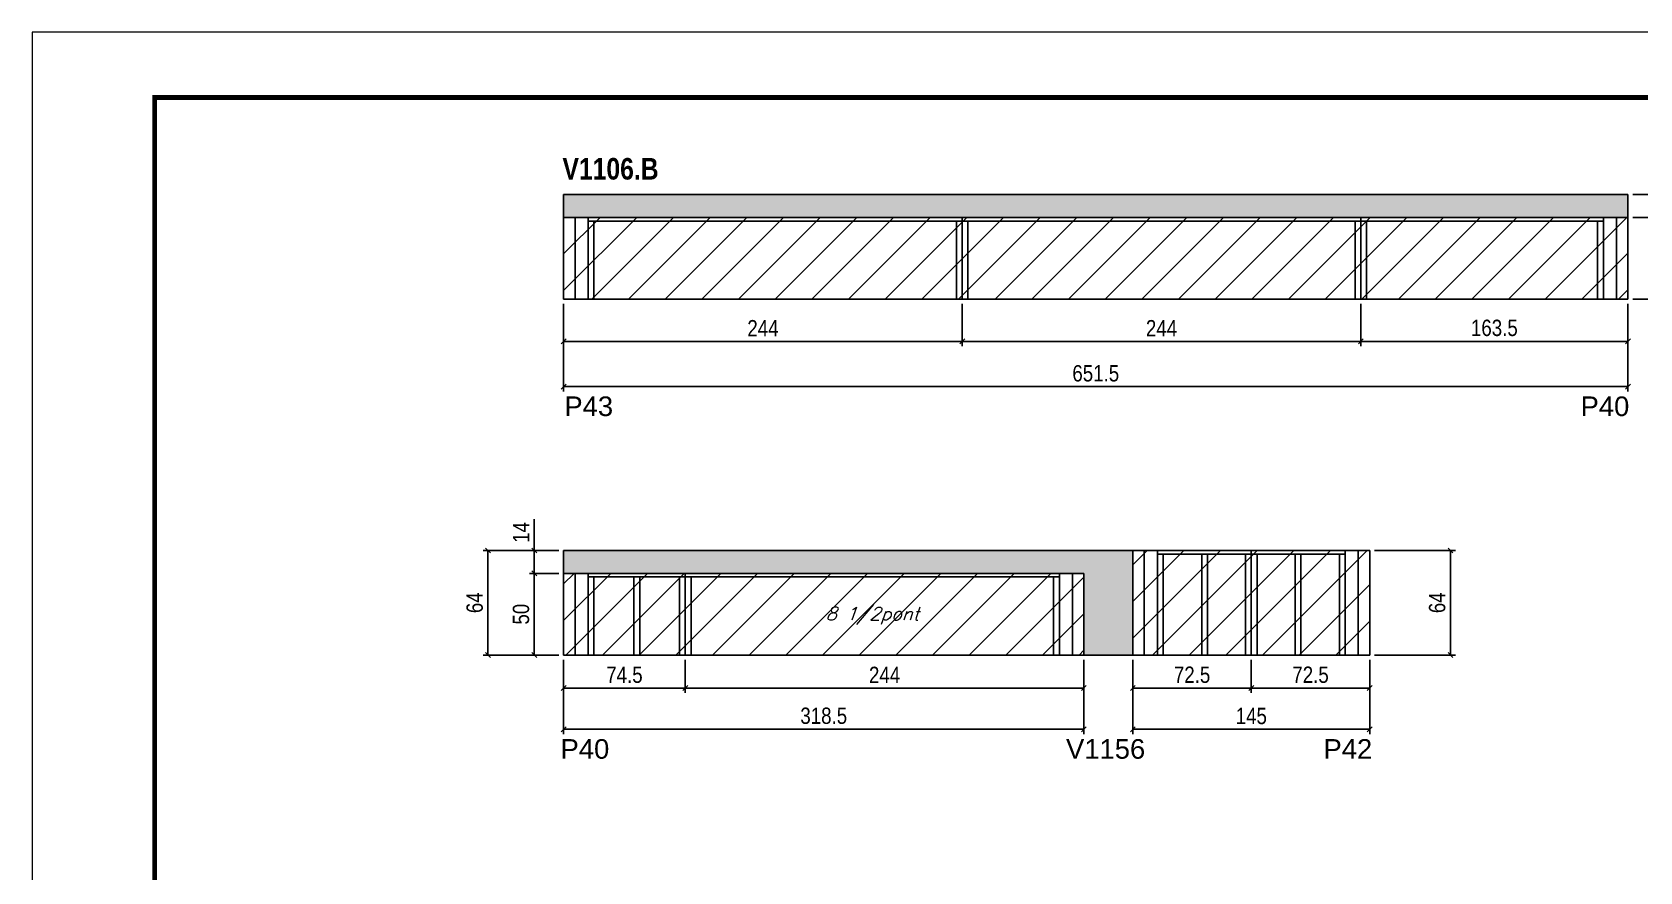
# Model space of a CAD drawing. Extents: x 3309 to 9563, y -2522 to 14608.
# Drawn here: x 6493 to 7477, y 11796 to 12311 of the extents above; entities that cross this region are included whole.
import ezdxf

# ---------------------------------------------------------------- set-up
doc = ezdxf.new("R2010")
doc.units = 0
doc.linetypes.add('DASHED', pattern=[0.75, 0.5, -0.25])
for name, color, linetype in [('5', 5, 'Continuous'), ('COTA', 241, 'Continuous'), ('NOMENCLATURA', 7, 'Continuous'), ('Painéis', 200, 'Continuous'), ('SARR_2.2x7', 40, 'Continuous'), ('SARR_3.5x7', 81, 'Continuous'), ('texto', 7, 'Continuous')]:
    doc.layers.add(name, color=color, linetype=linetype)
for name, color, linetype, lineweight in [('Folhas', 255, 'Continuous', 9), ('Hachura', 251, 'Continuous', 9), ('SARRAFO DE PRESSAO', 251, 'DASHED', 9)]:
    doc.layers.add(name, color=color, linetype=linetype, lineweight=lineweight)
doc.styles.add('COTA TECNICA', font='techl___.ttf', dxfattribs={"height": 10})
doc.styles.add('Romans', font='romans.shx')
doc.styles.get("Standard").update_dxf_attribs({"font": 'arial.ttf'})
doc.styles.add('TECNICA', font='techb___.ttf', dxfattribs={"height": 10})
doc.dimstyles.new('PAINEL', dxfattribs={"dimtxt": 10, "dimasz": 3, "dimexe": 3, "dimexo": 3, "dimgap": 3, "dimtad": 1, "dimdec": 1, "dimzin": 12, "dimdsep": 46, "dimtxsty": 'COTA TECNICA', "dimblk1": 'OBLIQUE', "dimblk2": 'OBLIQUE', "dimsah": 1, "dimcen": 0.9, "dimclrd": 4, "dimclre": 4, "dimclrt": 240, "dimadec": 1, "dimazin": 3, "dimtfac": 1, "dimtdec": 1, "dimtmove": 0, "dimatfit": 3, "dimfxl": 1, "dimtolj": 1, "dimtzin": 12, "dimarcsym": 0})
pattern_1 = [(45, (-1585, 0), (-11.22532, 11.22532), [])]

# ---------------------------------------------------------------- blocks, each defined once
blk = doc.blocks.new('9999999999')
at = {"layer": 'Folhas'}
blk.add_lwpolyline([(98138.98, 34190.21), (99623.98, 34190.21), (99623.98, 35240.21), (98138.98, 35240.21)], close=True, dxfattribs=at)
at = {"layer": 'Folhas', "color": 30, "const_width": 3}
blk.add_lwpolyline([(98213.98, 34230.21), (99583.98, 34230.21), (99583.98, 35200.21), (98213.98, 35200.21)], close=True, dxfattribs=at)
blk = doc.blocks.new('_Oblique')
at = {"color": 0, "linetype": 'ByBlock', "lineweight": -2}
blk.add_line((-0.5, -0.5), (0.5, 0.5), dxfattribs=at)
blk = doc.blocks.new('*D204')
at = {"layer": 'COTA', "color": 4, "linetype": 'ByBlock', "lineweight": -2, "transparency": 16777216}
for p, q in [((6818.23, 12144.24), (6818.23, 12118.33)), ((7062.23, 12144.24), (7062.23, 12118.33)), ((7062.23, 12121.33), (6818.23, 12121.33))]:
    blk.add_line(p, q, dxfattribs=at)
at = {"layer": 'Defpoints', "color": 0, "linetype": 'ByBlock', "transparency": 16777216}
for p in [(6818.23, 12147.24), (7062.23, 12147.24), (6818.23, 12121.33)]:
    blk.add_point(p, dxfattribs=at)
at = {"layer": 'COTA', "color": 4, "linetype": 'ByBlock', "lineweight": -2, "transparency": 16777216, "xscale": 3, "yscale": 3, "zscale": 3, "rotation": 180}
blk.add_blockref('_Oblique', (6818.23, 12121.33), dxfattribs=at)
at = {"layer": 'COTA', "color": 4, "linetype": 'ByBlock', "lineweight": -2, "transparency": 16777216, "xscale": 3, "yscale": 3, "zscale": 3}
blk.add_blockref('_Oblique', (7062.23, 12121.33), dxfattribs=at)
at = {"layer": 'COTA', "color": 240, "linetype": 'ByBlock', "transparency": 16777216, "insert": (6940.23, 12129.4), "char_height": 10, "attachment_point": 5, "style": 'COTA TECNICA'}
blk.add_mtext('\\A1;244', dxfattribs=at)
blk = doc.blocks.new('*D207')
at = {"layer": 'COTA', "color": 4, "linetype": 'ByBlock', "lineweight": -2, "transparency": 16777216}
for p, q in [((6818.23, 12144.24), (6818.23, 12090.62)), ((7469.73, 12144.24), (7469.73, 12090.62)), ((7469.73, 12093.62), (6818.23, 12093.62))]:
    blk.add_line(p, q, dxfattribs=at)
at = {"layer": 'Defpoints', "color": 0, "linetype": 'ByBlock', "transparency": 16777216}
for p in [(6818.23, 12147.24), (7469.73, 12147.24), (6818.23, 12093.62)]:
    blk.add_point(p, dxfattribs=at)
at = {"layer": 'COTA', "color": 4, "linetype": 'ByBlock', "lineweight": -2, "transparency": 16777216, "xscale": 3, "yscale": 3, "zscale": 3, "rotation": 180}
blk.add_blockref('_Oblique', (6818.23, 12093.62), dxfattribs=at)
at = {"layer": 'COTA', "color": 4, "linetype": 'ByBlock', "lineweight": -2, "transparency": 16777216, "xscale": 3, "yscale": 3, "zscale": 3}
blk.add_blockref('_Oblique', (7469.73, 12093.62), dxfattribs=at)
at = {"layer": 'COTA', "color": 240, "linetype": 'ByBlock', "transparency": 16777216, "insert": (7143.98, 12101.73), "char_height": 10, "attachment_point": 5, "style": 'COTA TECNICA'}
blk.add_mtext('\\A1;651.5', dxfattribs=at)
blk = doc.blocks.new('*D205')
at = {"layer": 'COTA', "color": 4, "lineweight": -2, "transparency": 16777216}
for p, q in [((7062.23, 12144.24), (7062.23, 12118.33)), ((7306.23, 12144.24), (7306.23, 12118.33)), ((7062.23, 12121.33), (7306.23, 12121.33))]:
    blk.add_line(p, q, dxfattribs=at)
at = {"layer": 'Defpoints', "color": 0, "transparency": 16777216}
for p in [(7062.23, 12147.24, 0), (7306.23, 12147.24, 0), (7306.23, 12121.33)]:
    blk.add_point(p, dxfattribs=at)
at = {"layer": 'COTA', "color": 4, "lineweight": -2, "transparency": 16777216, "xscale": 3, "yscale": 3, "zscale": 3, "rotation": 180}
blk.add_blockref('_Oblique', (7062.23, 12121.33), dxfattribs=at)
at = {"layer": 'COTA', "color": 4, "lineweight": -2, "transparency": 16777216, "xscale": 3, "yscale": 3, "zscale": 3}
blk.add_blockref('_Oblique', (7306.23, 12121.33), dxfattribs=at)
at = {"layer": 'COTA', "color": 240, "transparency": 16777216, "insert": (7184.23, 12129.4), "char_height": 10, "attachment_point": 5, "style": 'COTA TECNICA'}
blk.add_mtext('\\A1;244', dxfattribs=at)
blk = doc.blocks.new('*D206')
at = {"layer": 'COTA', "color": 4, "lineweight": -2, "transparency": 16777216}
for p, q in [((7472.73, 12211.24), (7535.45, 12211.24)), ((7532.45, 12211.24), (7532.45, 12147.24)), ((7472.73, 12147.24), (7535.45, 12147.24))]:
    blk.add_line(p, q, dxfattribs=at)
at = {"layer": 'Defpoints', "color": 0, "transparency": 16777216}
for p in [(7469.73, 12211.24, 0), (7469.73, 12147.24, 0), (7532.45, 12147.24)]:
    blk.add_point(p, dxfattribs=at)
at = {"layer": 'COTA', "color": 4, "lineweight": -2, "transparency": 16777216, "xscale": 3, "yscale": 3, "zscale": 3}
for p, rotation in [((7532.45, 12211.24), 90), ((7532.45, 12147.24), 270)]:
    blk.add_blockref('_Oblique', p, dxfattribs=dict(at, rotation=rotation))
at = {"layer": 'COTA', "color": 240, "transparency": 16777216, "insert": (7524.35, 12179.24), "char_height": 10, "attachment_point": 5, "rotation": 90, "style": 'COTA TECNICA'}
blk.add_mtext('\\A1;64', dxfattribs=at)
blk = doc.blocks.new('*D208')
at = {"layer": 'COTA', "color": 4, "lineweight": -2, "transparency": 16777216}
for p, q in [((7472.73, 12197.24), (7507.09, 12197.24)), ((7504.09, 12197.24), (7504.09, 12147.24)), ((7472.73, 12147.24), (7507.09, 12147.24))]:
    blk.add_line(p, q, dxfattribs=at)
at = {"layer": 'Defpoints', "color": 0, "transparency": 16777216}
for p in [(7469.73, 12197.24, 0), (7469.73, 12147.24, 0), (7504.09, 12147.24)]:
    blk.add_point(p, dxfattribs=at)
at = {"layer": 'COTA', "color": 4, "lineweight": -2, "transparency": 16777216, "xscale": 3, "yscale": 3, "zscale": 3}
for p, rotation in [((7504.09, 12197.24), 90), ((7504.09, 12147.24), 270)]:
    blk.add_blockref('_Oblique', p, dxfattribs=dict(at, rotation=rotation))
at = {"layer": 'COTA', "color": 240, "transparency": 16777216, "insert": (7495.98, 12172.24), "char_height": 10, "attachment_point": 5, "rotation": 90, "style": 'COTA TECNICA'}
blk.add_mtext('\\A1;50', dxfattribs=at)
blk = doc.blocks.new('*D209')
at = {"layer": 'COTA', "color": 4, "lineweight": -2, "transparency": 16777216}
for p, q in [((7504.09, 12211.24), (7504.09, 12230.36)), ((7472.73, 12211.24), (7507.09, 12211.24)), ((7504.09, 12197.24), (7504.09, 12211.24)), ((7472.73, 12197.24), (7507.09, 12197.24))]:
    blk.add_line(p, q, dxfattribs=at)
at = {"layer": 'Defpoints', "color": 0, "transparency": 16777216}
for p in [(7469.73, 12211.24, 0), (7504.09, 12211.24), (7469.73, 12197.24, 0)]:
    blk.add_point(p, dxfattribs=at)
at = {"layer": 'COTA', "color": 4, "lineweight": -2, "transparency": 16777216, "xscale": 3, "yscale": 3, "zscale": 3}
for p, rotation in [((7504.09, 12211.24), 90), ((7504.09, 12197.24), 270)]:
    blk.add_blockref('_Oblique', p, dxfattribs=dict(at, rotation=rotation))
at = {"layer": 'COTA', "color": 240, "transparency": 16777216, "insert": (7496.02, 12222.3), "char_height": 10, "attachment_point": 5, "rotation": 90, "style": 'COTA TECNICA'}
blk.add_mtext('\\A1;14', dxfattribs=at)
blk = doc.blocks.new('*D210')
at = {"layer": 'COTA', "color": 4, "linetype": 'ByBlock', "lineweight": -2, "transparency": 16777216}
for p, q in [((7166.7, 11926.28), (7166.7, 11880.78)), ((7311.7, 11926.28), (7311.7, 11880.78)), ((7166.7, 11883.78), (7311.7, 11883.78))]:
    blk.add_line(p, q, dxfattribs=at)
at = {"layer": 'Defpoints', "color": 0, "linetype": 'ByBlock', "transparency": 16777216}
for p in [(7166.7, 11929.28), (7311.7, 11929.28), (7311.7, 11883.78)]:
    blk.add_point(p, dxfattribs=at)
at = {"layer": 'COTA', "color": 4, "linetype": 'ByBlock', "lineweight": -2, "transparency": 16777216, "xscale": 3, "yscale": 3, "zscale": 3, "rotation": 180}
blk.add_blockref('_Oblique', (7166.7, 11883.78), dxfattribs=at)
at = {"layer": 'COTA', "color": 4, "linetype": 'ByBlock', "lineweight": -2, "transparency": 16777216, "xscale": 3, "yscale": 3, "zscale": 3}
blk.add_blockref('_Oblique', (7311.7, 11883.78), dxfattribs=at)
at = {"layer": 'COTA', "color": 240, "linetype": 'ByBlock', "transparency": 16777216, "insert": (7239.2, 11891.89), "char_height": 10, "attachment_point": 5, "style": 'COTA TECNICA'}
blk.add_mtext('\\A1;145', dxfattribs=at)
blk = doc.blocks.new('*D211')
at = {"layer": 'COTA', "color": 4, "lineweight": -2, "transparency": 16777216}
for p, q in [((7239.2, 11926.28), (7239.2, 11906.03)), ((7311.7, 11926.28), (7311.7, 11906.03)), ((7311.7, 11909.03), (7239.2, 11909.03))]:
    blk.add_line(p, q, dxfattribs=at)
at = {"layer": 'Defpoints', "color": 0, "transparency": 16777216}
for p in [(7239.2, 11929.28), (7311.7, 11929.28), (7239.2, 11909.03)]:
    blk.add_point(p, dxfattribs=at)
at = {"layer": 'COTA', "color": 4, "lineweight": -2, "transparency": 16777216, "xscale": 3, "yscale": 3, "zscale": 3, "rotation": 180}
blk.add_blockref('_Oblique', (7239.2, 11909.03), dxfattribs=at)
at = {"layer": 'COTA', "color": 4, "lineweight": -2, "transparency": 16777216, "xscale": 3, "yscale": 3, "zscale": 3}
blk.add_blockref('_Oblique', (7311.7, 11909.03), dxfattribs=at)
at = {"layer": 'COTA', "color": 240, "transparency": 16777216, "insert": (7275.45, 11917.14), "char_height": 10, "attachment_point": 5, "style": 'COTA TECNICA'}
blk.add_mtext('\\A1;72.5', dxfattribs=at)
blk = doc.blocks.new('*D212')
at = {"layer": 'COTA', "color": 4, "lineweight": -2, "transparency": 16777216}
for p, q in [((7166.7, 11926.28), (7166.7, 11906.03)), ((7239.2, 11926.28), (7239.2, 11906.03)), ((7239.2, 11909.03), (7166.7, 11909.03))]:
    blk.add_line(p, q, dxfattribs=at)
at = {"layer": 'Defpoints', "color": 0, "transparency": 16777216}
for p in [(7166.7, 11929.28), (7239.2, 11929.28), (7166.7, 11909.03)]:
    blk.add_point(p, dxfattribs=at)
at = {"layer": 'COTA', "color": 4, "lineweight": -2, "transparency": 16777216, "xscale": 3, "yscale": 3, "zscale": 3, "rotation": 180}
blk.add_blockref('_Oblique', (7166.7, 11909.03), dxfattribs=at)
at = {"layer": 'COTA', "color": 4, "lineweight": -2, "transparency": 16777216, "xscale": 3, "yscale": 3, "zscale": 3}
blk.add_blockref('_Oblique', (7239.2, 11909.03), dxfattribs=at)
at = {"layer": 'COTA', "color": 240, "transparency": 16777216, "insert": (7202.95, 11917.14), "char_height": 10, "attachment_point": 5, "style": 'COTA TECNICA'}
blk.add_mtext('\\A1;72.5', dxfattribs=at)
blk = doc.blocks.new('*D213')
at = {"layer": 'COTA', "color": 4, "linetype": 'ByBlock', "lineweight": -2, "transparency": 16777216}
for p, q in [((6818.23, 11926.28), (6818.23, 11880.78)), ((7136.7, 11926.28), (7136.7, 11880.78)), ((6818.23, 11883.78), (7136.7, 11883.78))]:
    blk.add_line(p, q, dxfattribs=at)
at = {"layer": 'Defpoints', "color": 0, "linetype": 'ByBlock', "transparency": 16777216}
for p in [(6818.23, 11929.28), (7136.7, 11929.28), (7136.7, 11883.78)]:
    blk.add_point(p, dxfattribs=at)
at = {"layer": 'COTA', "color": 4, "linetype": 'ByBlock', "lineweight": -2, "transparency": 16777216, "xscale": 3, "yscale": 3, "zscale": 3, "rotation": 180}
blk.add_blockref('_Oblique', (6818.23, 11883.78), dxfattribs=at)
at = {"layer": 'COTA', "color": 4, "linetype": 'ByBlock', "lineweight": -2, "transparency": 16777216, "xscale": 3, "yscale": 3, "zscale": 3}
blk.add_blockref('_Oblique', (7136.7, 11883.78), dxfattribs=at)
at = {"layer": 'COTA', "color": 240, "linetype": 'ByBlock', "transparency": 16777216, "insert": (6977.46, 11892.02), "char_height": 10, "attachment_point": 5, "style": 'COTA TECNICA'}
blk.add_mtext('\\A1;318.5', dxfattribs=at)
blk = doc.blocks.new('*D214')
at = {"layer": 'COTA', "color": 4, "lineweight": -2, "transparency": 16777216}
for p, q in [((6892.7, 11926.28), (6892.7, 11906.03)), ((7136.7, 11926.28), (7136.7, 11906.03)), ((7136.7, 11909.03), (6892.7, 11909.03))]:
    blk.add_line(p, q, dxfattribs=at)
at = {"layer": 'Defpoints', "color": 0, "transparency": 16777216}
for p in [(6892.7, 11929.28), (7136.7, 11929.28), (6892.7, 11909.03)]:
    blk.add_point(p, dxfattribs=at)
at = {"layer": 'COTA', "color": 4, "lineweight": -2, "transparency": 16777216, "xscale": 3, "yscale": 3, "zscale": 3, "rotation": 180}
blk.add_blockref('_Oblique', (6892.7, 11909.03), dxfattribs=at)
at = {"layer": 'COTA', "color": 4, "lineweight": -2, "transparency": 16777216, "xscale": 3, "yscale": 3, "zscale": 3}
blk.add_blockref('_Oblique', (7136.7, 11909.03), dxfattribs=at)
at = {"layer": 'COTA', "color": 240, "transparency": 16777216, "insert": (7014.7, 11917.11), "char_height": 10, "attachment_point": 5, "style": 'COTA TECNICA'}
blk.add_mtext('\\A1;244', dxfattribs=at)
blk = doc.blocks.new('*D215')
at = {"layer": 'COTA', "color": 4, "lineweight": -2, "transparency": 16777216}
for p, q in [((6818.23, 11926.28), (6818.23, 11906.03)), ((6892.7, 11926.28), (6892.7, 11906.03)), ((6892.7, 11909.03), (6818.23, 11909.03))]:
    blk.add_line(p, q, dxfattribs=at)
at = {"layer": 'Defpoints', "color": 0, "transparency": 16777216}
for p in [(6818.23, 11929.28), (6892.7, 11929.28), (6818.23, 11909.03)]:
    blk.add_point(p, dxfattribs=at)
at = {"layer": 'COTA', "color": 4, "lineweight": -2, "transparency": 16777216, "xscale": 3, "yscale": 3, "zscale": 3, "rotation": 180}
blk.add_blockref('_Oblique', (6818.23, 11909.03), dxfattribs=at)
at = {"layer": 'COTA', "color": 4, "lineweight": -2, "transparency": 16777216, "xscale": 3, "yscale": 3, "zscale": 3}
blk.add_blockref('_Oblique', (6892.7, 11909.03), dxfattribs=at)
at = {"layer": 'COTA', "color": 240, "transparency": 16777216, "insert": (6855.46, 11917.14), "char_height": 10, "attachment_point": 5, "style": 'COTA TECNICA'}
blk.add_mtext('\\A1;74.5', dxfattribs=at)
blk = doc.blocks.new('*D201')
at = {"layer": 'COTA', "color": 4, "lineweight": -2, "transparency": 16777216}
for p, q in [((6815.23, 11993.28), (6768.91, 11993.28)), ((6771.91, 11993.28), (6771.91, 11929.28)), ((6815.23, 11929.28), (6768.91, 11929.28))]:
    blk.add_line(p, q, dxfattribs=at)
at = {"layer": 'Defpoints', "color": 0, "transparency": 16777216}
for p in [(6818.23, 11993.28, 0), (6771.91, 11929.28), (6818.23, 11929.28, 0)]:
    blk.add_point(p, dxfattribs=at)
at = {"layer": 'COTA', "color": 4, "lineweight": -2, "transparency": 16777216, "xscale": 3, "yscale": 3, "zscale": 3}
for p, rotation in [((6771.91, 11993.28), 90), ((6771.91, 11929.28), 270)]:
    blk.add_blockref('_Oblique', p, dxfattribs=dict(at, rotation=rotation))
at = {"layer": 'COTA', "color": 240, "transparency": 16777216, "insert": (6763.81, 11961.28), "char_height": 10, "attachment_point": 5, "rotation": 90, "style": 'COTA TECNICA'}
blk.add_mtext('\\A1;64', dxfattribs=at)
blk = doc.blocks.new('*D202')
at = {"layer": 'COTA', "color": 4, "lineweight": -2, "transparency": 16777216}
for p, q in [((6815.23, 11979.28), (6797.27, 11979.28)), ((6800.27, 11979.28), (6800.27, 11929.28)), ((6815.23, 11929.28), (6797.27, 11929.28))]:
    blk.add_line(p, q, dxfattribs=at)
at = {"layer": 'Defpoints', "color": 0, "transparency": 16777216}
for p in [(6818.23, 11979.28, 0), (6800.27, 11929.28), (6818.23, 11929.28, 0)]:
    blk.add_point(p, dxfattribs=at)
at = {"layer": 'COTA', "color": 4, "lineweight": -2, "transparency": 16777216, "xscale": 3, "yscale": 3, "zscale": 3}
for p, rotation in [((6800.27, 11979.28), 90), ((6800.27, 11929.28), 270)]:
    blk.add_blockref('_Oblique', p, dxfattribs=dict(at, rotation=rotation))
at = {"layer": 'COTA', "color": 240, "transparency": 16777216, "insert": (6792.16, 11954.28), "char_height": 10, "attachment_point": 5, "rotation": 90, "style": 'COTA TECNICA'}
blk.add_mtext('\\A1;50', dxfattribs=at)
blk = doc.blocks.new('*D203')
at = {"layer": 'COTA', "color": 4, "lineweight": -2, "transparency": 16777216}
for p, q in [((6800.27, 11993.28), (6800.27, 12012.39)), ((6815.23, 11993.28), (6797.27, 11993.28)), ((6800.27, 11979.28), (6800.27, 11993.28)), ((6815.23, 11979.28), (6797.27, 11979.28))]:
    blk.add_line(p, q, dxfattribs=at)
at = {"layer": 'Defpoints', "color": 0, "transparency": 16777216}
for p in [(6800.27, 11993.28), (6818.23, 11993.28, 0), (6818.23, 11979.28, 0)]:
    blk.add_point(p, dxfattribs=at)
at = {"layer": 'COTA', "color": 4, "lineweight": -2, "transparency": 16777216, "xscale": 3, "yscale": 3, "zscale": 3}
for p, rotation in [((6800.27, 11993.28), 90), ((6800.27, 11979.28), 270)]:
    blk.add_blockref('_Oblique', p, dxfattribs=dict(at, rotation=rotation))
at = {"layer": 'COTA', "color": 240, "transparency": 16777216, "insert": (6792.2, 12004.34), "char_height": 10, "attachment_point": 5, "rotation": 90, "style": 'COTA TECNICA'}
blk.add_mtext('\\A1;14', dxfattribs=at)
blk = doc.blocks.new('*D238')
at = {"layer": 'COTA', "color": 4, "lineweight": -2, "transparency": 16777216}
for p, q in [((7306.23, 12144.24), (7306.23, 12118.33)), ((7469.73, 12144.24), (7469.73, 12118.33)), ((7306.23, 12121.33), (7469.73, 12121.33))]:
    blk.add_line(p, q, dxfattribs=at)
at = {"layer": 'Defpoints', "color": 0, "transparency": 16777216}
for p in [(7306.23, 12147.24, 0), (7469.73, 12147.24, 0), (7469.73, 12121.33)]:
    blk.add_point(p, dxfattribs=at)
at = {"layer": 'COTA', "color": 4, "lineweight": -2, "transparency": 16777216, "xscale": 3, "yscale": 3, "zscale": 3, "rotation": 180}
blk.add_blockref('_Oblique', (7306.23, 12121.33), dxfattribs=at)
at = {"layer": 'COTA', "color": 4, "lineweight": -2, "transparency": 16777216, "xscale": 3, "yscale": 3, "zscale": 3}
blk.add_blockref('_Oblique', (7469.73, 12121.33), dxfattribs=at)
at = {"layer": 'COTA', "color": 240, "transparency": 16777216, "insert": (7387.98, 12129.55), "char_height": 10, "attachment_point": 5, "style": 'COTA TECNICA'}
blk.add_mtext('\\A1;163.5', dxfattribs=at)
blk = doc.blocks.new('*D239')
at = {"layer": 'COTA', "color": 4, "lineweight": -2, "transparency": 16777216}
for p, q in [((7314.7, 11993.28), (7364.12, 11993.28)), ((7361.12, 11993.28), (7361.12, 11929.28)), ((7314.7, 11929.28), (7364.12, 11929.28))]:
    blk.add_line(p, q, dxfattribs=at)
at = {"layer": 'Defpoints', "color": 0, "transparency": 16777216}
for p in [(7311.7, 11993.28, 0), (7311.7, 11929.28, 0), (7361.12, 11929.28)]:
    blk.add_point(p, dxfattribs=at)
at = {"layer": 'COTA', "color": 4, "lineweight": -2, "transparency": 16777216, "xscale": 3, "yscale": 3, "zscale": 3}
for p, rotation in [((7361.12, 11993.28), 90), ((7361.12, 11929.28), 270)]:
    blk.add_blockref('_Oblique', p, dxfattribs=dict(at, rotation=rotation))
at = {"layer": 'COTA', "color": 240, "transparency": 16777216, "insert": (7353.02, 11961.28), "char_height": 10, "attachment_point": 5, "rotation": 90, "style": 'COTA TECNICA'}
blk.add_mtext('\\A1;64', dxfattribs=at)

msp = doc.modelspace()

# ---------------------------------------------------------------- hatches: boundary and pattern name
at = {"layer": 'COTA'}
h = msp.add_hatch(dxfattribs=at)
h.set_pattern_fill('AR-CONC', color=256, scale=0.03)
h.set_pattern_definition([(50, (-108.508, -1064.7645), (5.4655401, -0.4781726), [0.5715, -6.2865]), (355, (-108.508, -1064.7645), (-1.0573026, 5.7317054), [0.4572, -5.0292175]), (100.451445, (-108.0524, -1064.8043), (4.4082374, 5.2535326), [0.4857003, -5.3427073]), (46.1842, (-108.508, -1063.2405), (8.1323712, -1.2612698), [0.85725, -9.42975]), (96.63556, (-107.83, -1063.3456), (7.122124, 7.4227837), [0.7285507, -8.0140682]), (351.18415, (-108.508, -1063.2405), (7.122124, 7.4227837), [0.685799, -7.543792]), (21, (-107.746, -1063.6215), (4.5484317, -3.067956), [0.5715, -6.2865]), (326, (-107.746, -1063.6215), (1.8540609, 5.525639), [0.4572, -5.0292]), (71.451445, (-107.367, -1063.877), (6.4024926, 2.457683), [0.4857003, -5.3426981]), (37.5, (-108.5078, -1064.7645), (0.0926581, 2.53665117), [0, -4.96824, 0, -5.1054, 0, -5.04825]), (7.5, (-108.5078, -1064.7645), (2.00458988, 3.00541724), [0, -2.91084, 0, -4.85394, 0, -1.92405]), (327.5, (-110.207, -1064.7645), (4.06771786, -0.17186232), [0, -1.905, 0, -5.9436, 0, -7.8867]), (317.5, (-110.969, -1064.7645), (4.44387544, 0.7627947), [0, -2.4765, 0, -3.94716, 0, -5.6007])])
h.paths.add_polyline_path([(7469.73, 12197.24), (7469.73, 12211.24), (6818.23, 12211.24), (6818.23, 12197.24)])
h = msp.add_hatch(dxfattribs=at)
h.set_pattern_fill('AR-CONC', color=256, scale=0.03)
h.set_pattern_definition([(50, (-1585, 0), (5.4655401, -0.4781726), [0.5715, -6.2865]), (355, (-1585, 0), (-1.0573026, 5.7317054), [0.4572, -5.0292175]), (100.451445, (-1584.5445, -0.04), (4.4082374, 5.2535326), [0.4857003, -5.3427073]), (46.1842, (-1585, 1.524), (8.1323712, -1.2612698), [0.85725, -9.42975]), (96.63556, (-1584.322, 1.419), (7.122124, 7.4227837), [0.7285507, -8.0140682]), (351.18415, (-1585, 1.524), (7.122124, 7.4227837), [0.685799, -7.543792]), (21, (-1584.238, 1.143), (4.5484317, -3.067956), [0.5715, -6.2865]), (326, (-1584.238, 1.143), (1.8540609, 5.525639), [0.4572, -5.0292]), (71.451445, (-1583.859, 0.8873), (6.4024926, 2.457683), [0.4857003, -5.3426981]), (37.5, (-1585, 0), (0.0926581, 2.53665117), [0, -4.96824, 0, -5.1054, 0, -5.04825]), (7.5, (-1585, 0), (2.0045899, 3.00541724), [0, -2.91084, 0, -4.85394, 0, -1.92405]), (327.5, (-1586.6993, 0), (4.06771786, -0.17186232), [0, -1.905, 0, -5.9436, 0, -7.8867]), (317.5, (-1587.4613, 0), (4.4438754, 0.7627947), [0, -2.4765, 0, -3.94716, 0, -5.6007])])
h.paths.add_polyline_path([(7166.7, 11993.28), (6818.23, 11993.28), (6818.23, 11979.28), (7136.7, 11979.28), (7136.7, 11929.28), (7166.7, 11929.28)])
at = {"layer": 'Hachura'}
h = msp.add_hatch(dxfattribs=at)
h.set_pattern_fill('ANSI31', color=256, scale=5)
h.set_pattern_definition(pattern_1)
h.paths.add_polyline_path([(6818.23, 12197.24), (6818.23, 12147.24), (7062.23, 12147.24), (7062.23, 12197.24)])
h.paths.add_polyline_path([(7062.23, 12197.24), (7062.23, 12147.24), (7306.23, 12147.24), (7306.23, 12197.24)])
h.paths.add_polyline_path([(7469.73, 12147.24), (7469.73, 12197.24), (7306.23, 12197.24), (7306.23, 12147.24)])
h = msp.add_hatch(dxfattribs=at)
h.set_pattern_fill('ANSI31', color=256, scale=5)
h.set_pattern_definition(pattern_1)
h.paths.add_polyline_path([(7239.2, 11993.28), (7166.7, 11993.28), (7166.7, 11929.28), (7239.2, 11929.28)])
h.paths.add_polyline_path([(7311.7, 11993.28), (7239.2, 11993.28), (7239.2, 11929.28), (7311.7, 11929.28)])
h = msp.add_hatch(dxfattribs=at)
h.set_pattern_fill('ANSI31', color=256, scale=5)
h.set_pattern_definition(pattern_1)
h.paths.add_polyline_path([(6818.23, 11979.28), (6818.23, 11929.28), (6892.7, 11929.28), (6892.7, 11979.28)])
h.paths.add_polyline_path([(6892.7, 11979.28), (6892.7, 11929.28), (7136.7, 11929.28), (7136.7, 11979.28)])

# ---------------------------------------------------------------- linework, layer by layer
at = {"layer": 'COTA'}
for p, q in [((6818.23, 12197.24, 0), (6818.23, 12211.24, 0)), ((6818.23, 12211.24, 0), (7469.73, 12211.24, 0)), ((7469.73, 12197.24, 0), (7469.73, 12211.24, 0)), ((7166.7, 11993.28, 0), (6818.23, 11993.28, 0)), ((6818.23, 11993.28, 0), (6818.23, 11979.28, 0)), ((7166.7, 11929.28, 0), (7136.7, 11929.28, 0))]:
    msp.add_line(p, q, dxfattribs=at)
at = {"layer": 'Painéis', "linetype": 'ByBlock'}
for p, q in [((7469.73, 12197.24, 0), (6818.23, 12197.24, 0)), ((6818.23, 12147.24, 0), (6818.23, 12197.24, 0)), ((7062.23, 12147.24, 0), (7062.23, 12197.24, 0)), ((7306.23, 12147.24, 0), (7306.23, 12197.24, 0)), ((7469.73, 12147.24, 0), (7469.73, 12197.24, 0)), ((7469.73, 12147.24, 0), (6818.23, 12147.24, 0)), ((7166.7, 11993.28, 0), (7311.7, 11993.28, 0)), ((7166.7, 11929.28, 0), (7166.7, 11993.28, 0)), ((7239.2, 11929.28, 0), (7239.2, 11993.28, 0)), ((7311.7, 11929.28, 0), (7311.7, 11993.28, 0)), ((6818.23, 11979.28, 0), (7136.7, 11979.28, 0)), ((6818.23, 11929.28, 0), (6818.23, 11979.28, 0)), ((6892.7, 11929.28, 0), (6892.7, 11979.28, 0)), ((7136.7, 11929.28, 0), (7136.7, 11979.28, 0)), ((6818.23, 11929.28, 0), (7136.7, 11929.28, 0)), ((7166.7, 11929.28, 0), (7311.7, 11929.28, 0))]:
    msp.add_line(p, q, dxfattribs=at)
at = {"layer": 'SARR_2.2x7', "linetype": 'Continuous'}
for p, q in [((6825.23, 12147.24, 0), (6825.23, 12197.24, 0)), ((7062.23, 12195.04, 0), (6833.23, 12195.04, 0)), ((7306.23, 12195.04, 0), (7062.23, 12195.04, 0)), ((7454.73, 12195.04, 0), (7306.23, 12195.04, 0)), ((7462.73, 12147.24, 0), (7462.73, 12197.24, 0)), ((7173.7, 11929.28, 0), (7173.7, 11993.28, 0)), ((7181.7, 11991.08, 0), (7239.2, 11991.08, 0)), ((7239.2, 11991.08, 0), (7296.7, 11991.08, 0)), ((7304.7, 11929.28, 0), (7304.7, 11993.28, 0)), ((6825.23, 11929.28, 0), (6825.23, 11979.28, 0)), ((7129.7, 11929.28, 0), (7129.7, 11979.28, 0)), ((6833.23, 11977.08, 0), (6892.7, 11977.08, 0)), ((6892.7, 11977.08, 0), (7121.7, 11977.08, 0))]:
    msp.add_line(p, q, dxfattribs=at)
at = {"layer": 'SARR_3.5x7'}
for p, q in [((6833.23, 12197.24, 0), (6833.23, 12147.24, 0)), ((6836.73, 12195.04, 0), (6836.73, 12147.24, 0)), ((7058.73, 12195.04, 0), (7058.73, 12147.24, 0)), ((7065.73, 12195.04, 0), (7065.73, 12147.24, 0)), ((7302.73, 12195.04, 0), (7302.73, 12147.24, 0)), ((7309.73, 12195.04, 0), (7309.73, 12147.24, 0)), ((7451.23, 12195.04, 0), (7451.23, 12147.24, 0)), ((7454.73, 12197.24, 0), (7454.73, 12147.24, 0)), ((7181.7, 11993.28, 0), (7181.7, 11929.28, 0)), ((7185.2, 11991.08, 0), (7185.2, 11929.28, 0)), ((7208.87, 11991.08, 0), (7208.87, 11929.28, 0)), ((7212.37, 11991.08, 0), (7212.37, 11929.28, 0)), ((7235.7, 11991.08, 0), (7235.7, 11929.28, 0)), ((7242.7, 11991.08, 0), (7242.7, 11929.28, 0)), ((7266.02, 11991.08, 0), (7266.02, 11929.28, 0)), ((7269.52, 11991.08, 0), (7269.52, 11929.28, 0)), ((7293.2, 11991.08, 0), (7293.2, 11929.28, 0)), ((7296.7, 11993.28, 0), (7296.7, 11929.28, 0)), ((6833.23, 11979.28, 0), (6833.23, 11929.28, 0)), ((7121.7, 11979.28, 0), (7121.7, 11929.28, 0)), ((6836.73, 11977.08, 0), (6836.73, 11929.28, 0)), ((6861.29, 11977.08, 0), (6861.29, 11929.28, 0)), ((6864.79, 11977.08, 0), (6864.79, 11929.28, 0)), ((6889.2, 11977.08, 0), (6889.2, 11929.28, 0)), ((6896.2, 11977.08, 0), (6896.2, 11929.28, 0)), ((7118.2, 11977.08, 0), (7118.2, 11929.28, 0))]:
    msp.add_line(p, q, dxfattribs=at)

# ---------------------------------------------------------------- block references
at = {"layer": 'SARRAFO DE PRESSAO', "color": 6, "linetype": 'ByBlock'}
msp.add_blockref('9999999999', (-91646.11, -22929.5), dxfattribs=at)

# ---------------------------------------------------------------- texts
at = {"layer": '5', "linetype": 'Continuous'}
for s, p in [('P43', (6818.68, 12075.61, 0)), ('P40', (7440.78, 12075.61, 0)), ('P40', (6816.35, 11865.77, 0)), ('V1156', (7125.78, 11865.77, 0)), ('P42', (7283.39, 11865.77, 0))]:
    msp.add_text(s, height=12, rotation=0.00004, dxfattribs=at).set_placement(p)
at = {"layer": 'NOMENCLATURA', "style": 'TECNICA'}
msp.add_text('V1106.B', height=13.2, dxfattribs=at).set_placement((6817.52, 12220.43, 0))
at = {"layer": 'texto', "color": 2, "insert": (7007.2, 11953.28, 0), "char_height": 8, "attachment_point": 5, "style": 'Romans'}
msp.add_mtext('{\\Q19;\\C256;8 1/2pont}', dxfattribs=at)

# ---------------------------------------------------------------- dimensions: what is measured, and where the dimension line sits
at = {"layer": 'COTA'}
for base, p1, p2, angle, picture, middle in [((7504.09, 12211.24), (7469.73, 12197.24, 0), (7469.73, 12211.24, 0), 90, '*D209', (7496.02, 12222.3)), ((7532.45, 12147.24), (7469.73, 12211.24, 0), (7469.73, 12147.24, 0), 90, '*D206', (7524.35, 12179.24)), ((7504.09, 12147.24), (7469.73, 12197.24, 0), (7469.73, 12147.24, 0), 90, '*D208', (7495.98, 12172.24)), ((6800.27, 11993.28), (6818.23, 11979.28, 0), (6818.23, 11993.28, 0), 90, '*D203', (6792.2, 12004.34)), ((6771.91, 11929.28), (6818.23, 11993.28, 0), (6818.23, 11929.28, 0), 90, '*D201', (6763.81, 11961.28)), ((7361.12, 11929.28), (7311.7, 11993.28, 0), (7311.7, 11929.28, 0), 90, '*D239', (7353.02, 11961.28)), ((6800.27, 11929.28), (6818.23, 11979.28, 0), (6818.23, 11929.28, 0), 90, '*D202', (6792.16, 11954.28)), ((6892.7, 11909.03, 0), (7136.7, 11929.28, 0), (6892.7, 11929.28, 0), 180, '*D214', (7014.7, 11917.11, 0)), ((7239.2, 11909.03, 0), (7311.7, 11929.28, 0), (7239.2, 11929.28, 0), 180, '*D211', (7275.45, 11917.14, 0))]:
    dim = msp.add_linear_dim(base=base, p1=p1, p2=p2, angle=angle, dimstyle='PAINEL', dxfattribs=at)
    dim.commit()
    dim.dimension.update_dxf_attribs({"geometry": picture, "text_midpoint": middle})
at = {"layer": 'COTA', "linetype": 'ByBlock'}
dim = msp.add_linear_dim(base=(6818.23, 12121.33, 0), p1=(7062.23, 12147.24, 0), p2=(6818.23, 12147.24, 0), angle=180, dimstyle='PAINEL', override={"dimtmove": 1}, dxfattribs=at)
dim.commit()
dim.dimension.update_dxf_attribs({"geometry": '*D204', "text_midpoint": (6940.23, 12129.4, 0)})
dim = msp.add_linear_dim(base=(6818.23, 12093.62, 0), p1=(7469.73, 12147.24, 0), p2=(6818.23, 12147.24, 0), angle=180, dimstyle='PAINEL', dxfattribs=at)
dim.commit()
dim.dimension.update_dxf_attribs({"geometry": '*D207', "text_midpoint": (7143.98, 12101.73, 0)})
at = {"layer": 'COTA'}
for base, p1, p2, picture, middle in [((7306.23, 12121.33), (7062.23, 12147.24, 0), (7306.23, 12147.24, 0), '*D205', (7184.23, 12129.4)), ((7469.73, 12121.33), (7306.23, 12147.24, 0), (7469.73, 12147.24, 0), '*D238', (7387.98, 12129.55))]:
    dim = msp.add_linear_dim(base=base, p1=p1, p2=p2, dimstyle='PAINEL', dxfattribs=at)
    dim.commit()
    dim.dimension.update_dxf_attribs({"geometry": picture, "text_midpoint": middle})
at = {"layer": 'COTA', "linetype": 'ByBlock'}
for base, p1, p2, picture, middle in [((7136.7, 11883.78, 0), (6818.23, 11929.28, 0), (7136.7, 11929.28, 0), '*D213', (6977.46, 11892.02, 0)), ((7311.7, 11883.78, 0), (7166.7, 11929.28, 0), (7311.7, 11929.28, 0), '*D210', (7239.2, 11891.89, 0))]:
    dim = msp.add_linear_dim(base=base, p1=p1, p2=p2, dimstyle='PAINEL', dxfattribs=at)
    dim.commit()
    dim.dimension.update_dxf_attribs({"geometry": picture, "text_midpoint": middle})
at = {"layer": 'COTA'}
for base, p1, p2, picture, middle in [((6818.23, 11909.03, 0), (6892.7, 11929.28, 0), (6818.23, 11929.28, 0), '*D215', (6855.46, 11917.14, 0)), ((7166.7, 11909.03, 0), (7239.2, 11929.28, 0), (7166.7, 11929.28, 0), '*D212', (7202.95, 11917.14, 0))]:
    dim = msp.add_linear_dim(base=base, p1=p1, p2=p2, angle=180, dimstyle='PAINEL', override={"dimtmove": 1}, dxfattribs=at)
    dim.commit()
    dim.dimension.update_dxf_attribs({"geometry": picture, "text_midpoint": middle})

doc.saveas('drawing.dxf')
